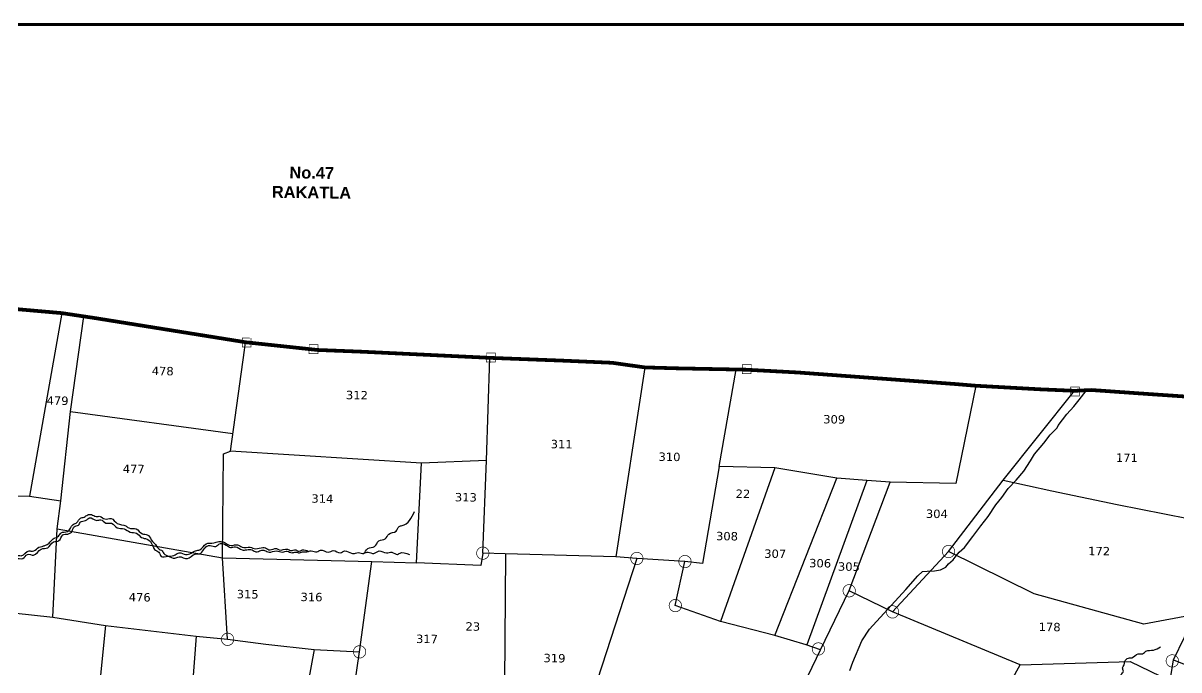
# Model space of a CAD drawing. Header units: inches. Extents: x 734614 to 757648, y 1633794 to 1657822.
# Drawn here: x 739425 to 741906, y 1637922 to 1639309 of the extents above; entities that cross this region are included whole.
import ezdxf
from ezdxf.enums import TextEntityAlignment as Align

# ---------------------------------------------------------------- set-up
doc = ezdxf.new("R2010")
doc.units = ezdxf.units.IN
doc.header["$MEASUREMENT"] = 0
doc.linetypes.add('ACAD_ISO02W100', pattern=[15, 12, -3])
for name, color, linetype in [('CART TRACK', 19, 'Continuous'), ('PLOT', 7, 'Continuous'), ('PLOT NO', 7, 'Continuous'), ('TANKS-STREAM', 4, 'Continuous'), ('VILLAGE BOUNDRY', 5, 'Continuous'), ('VILLAGE STONES', 240, 'Continuous')]:
    doc.layers.add(name, color=color, linetype=linetype)
doc.styles.get("Standard").update_dxf_attribs({"font": 'verdana.ttf'})

msp = doc.modelspace()

# ---------------------------------------------------------------- hatches: boundary and pattern name
at = {"layer": 'VILLAGE STONES'}
h = msp.add_hatch(color=256, dxfattribs=at)
edge = h.paths.add_edge_path(flags=16)
edge.add_arc((740412.1, 1638171.9), 12.6, -0.753, 359.247)
edge = h.paths.add_edge_path()
edge.add_arc((740412.1, 1638171.9), 14.1, -0.753, 359.247)
h = msp.add_hatch(color=256, dxfattribs=at)
edge = h.paths.add_edge_path(flags=16)
edge.add_arc((741412, 1638175.4), 12.6, -0.753, 359.247)
edge = h.paths.add_edge_path()
edge.add_arc((741412, 1638175.4), 14.1, -0.753, 359.247)
h = msp.add_hatch(color=256, dxfattribs=at)
edge = h.paths.add_edge_path(flags=16)
edge.add_arc((740742.8, 1638160.6), 12.6, -0.753, 359.247)
edge = h.paths.add_edge_path()
edge.add_arc((740742.8, 1638160.6), 14.1, -0.753, 359.247)
h = msp.add_hatch(color=256, dxfattribs=at)
edge = h.paths.add_edge_path(flags=16)
edge.add_arc((740846.1, 1638153.9), 12.6, -0.753, 359.247)
edge = h.paths.add_edge_path()
edge.add_arc((740846.1, 1638153.9), 14.1, -0.753, 359.247)
h = msp.add_hatch(color=256, dxfattribs=at)
edge = h.paths.add_edge_path(flags=16)
edge.add_arc((741198.7, 1638091.3), 12.6, -0.753, 359.247)
edge = h.paths.add_edge_path()
edge.add_arc((741198.7, 1638091.3), 14.1, -0.753, 359.247)
h = msp.add_hatch(color=256, dxfattribs=at)
edge = h.paths.add_edge_path(flags=16)
edge.add_arc((740825.4, 1638059.5), 12.6, -0.753, 359.247)
edge = h.paths.add_edge_path()
edge.add_arc((740825.4, 1638059.5), 14.1, -0.753, 359.247)
h = msp.add_hatch(color=256, dxfattribs=at)
edge = h.paths.add_edge_path(flags=16)
edge.add_arc((741291.8, 1638046), 12.6, -0.753, 359.247)
edge = h.paths.add_edge_path()
edge.add_arc((741291.8, 1638046), 14.1, -0.753, 359.247)
h = msp.add_hatch(color=256, dxfattribs=at)
edge = h.paths.add_edge_path(flags=16)
edge.add_arc((739864.2, 1637987.2), 12.6, -0.753, 359.247)
edge = h.paths.add_edge_path()
edge.add_arc((739864.2, 1637987.2), 14.1, -0.753, 359.247)
h = msp.add_hatch(color=256, dxfattribs=at)
edge = h.paths.add_edge_path(flags=16)
edge.add_arc((740147.6, 1637960.3), 12.6, -0.753, 359.247)
edge = h.paths.add_edge_path()
edge.add_arc((740147.6, 1637960.3), 14.1, -0.753, 359.247)
h = msp.add_hatch(color=256, dxfattribs=at)
edge = h.paths.add_edge_path(flags=16)
edge.add_arc((741132.5, 1637966.5), 12.6, -0.753, 359.247)
edge = h.paths.add_edge_path()
edge.add_arc((741132.5, 1637966.5), 14.1, -0.753, 359.247)
h = msp.add_hatch(color=256, dxfattribs=at)
edge = h.paths.add_edge_path(flags=16)
edge.add_arc((741892.3, 1637940.9), 12.6, -0.753, 359.247)
edge = h.paths.add_edge_path()
edge.add_arc((741892.3, 1637940.9), 14.1, -0.753, 359.247)

# ---------------------------------------------------------------- linework, layer by layer
at = {"layer": 'CART TRACK'}
msp.add_lwpolyline([(741199.8, 1637920.4), (741206.3, 1637938.2), (741226.1, 1637984.1), (741242.3, 1638009.1), (741320.3, 1638093.7), (741345.8, 1638123.4), (741355.9, 1638132.8), (741366.3, 1638133.6), (741381.9, 1638133.7), (741394.5, 1638136), (741405.8, 1638141.9), (741412.2, 1638149), (741421.9, 1638157.5), (741428.2, 1638166.4), (741435, 1638174.1), (741446, 1638184.4), (741463.8, 1638207.9), (741481.1, 1638230.7), (741497.2, 1638250.5), (741513.6, 1638275.3), (741526.4, 1638291.2), (741539.9, 1638310.5), (741557, 1638328.6), (741573.8, 1638348.1), (741587.9, 1638370), (741596.8, 1638384.4), (741616.6, 1638408), (741630, 1638425.4), (741645.5, 1638440.8), (741647.4, 1638445.6), (741665.6, 1638469.7), (741680.7, 1638486.7), (741692.2, 1638500.9), (741707.2, 1638520.1)], dxfattribs=at)
at = {"layer": 'PLOT', "color": 5, "const_width": 5.82}
msp.add_lwpolyline([(734616.5, 1639305.7), (745691.2, 1639305.7), (745691.2, 1633796.6), (734616.5, 1633799.2)], close=True, dxfattribs=at)
at = {"layer": 'PLOT'}
for points in [[(739508.6, 1638686.7), (739438.6, 1638293.8), (739506.4, 1638284.3)], [(739489, 1638034.8), (739498.3, 1638224.3), (739506.4, 1638284.3), (739526.8, 1638475.8), (739555.3, 1638679.7)], [(739245.9, 1638061.3), (739489, 1638034.8), (739602.2, 1638017), (739797, 1637994), (739864.2, 1637987.2), (739946.1, 1637976.9), (740050.1, 1637965.3), (740147.6, 1637960.3), (740174.2, 1638154), (740270.1, 1638150.9), (740280.4, 1638364.7), (739870.2, 1638390.7), (739900.6, 1638607.5), (739902.4, 1638624.2)], [(740919.7, 1638357.7), (740883.5, 1638150.1), (740846.1, 1638153.9), (740742.8, 1638160.6), (740698, 1638164), (740460.3, 1638170.2), (740412.1, 1638171.9), (740420.2, 1638370.8), (740427.5, 1638590.8)], [(740759.9, 1638570.3), (740698, 1638164)], [(741470.2, 1638531), (741427.8, 1638321.4), (741286.6, 1638324.5), (741236.5, 1638327.5), (741171.8, 1638333.1), (741039.3, 1638355), (740919.7, 1638357.7), (740956.3, 1638565.8)], [(740005.5, 1637537), (740058.1, 1637779.2), (740152.4, 1637763.7), (740463.1, 1637710), (740592.3, 1637698.7), (740650.4, 1637687.6), (740847, 1637639.4), (740969.9, 1637610.1), (741124.4, 1637554.8), (741346.6, 1637481.3), (741400.1, 1637619.7), (741454.4, 1637732.2), (741469.4, 1637758.1), (741565.4, 1637932.2), (741801.9, 1637939.3), (741887.6, 1637897.8), (741895, 1637942.9), (741942.3, 1638040.7), (741831.1, 1638019.9), (741595.6, 1638084.4), (741412, 1638175.4), (741529.1, 1638328.5), (741682.7, 1638520.1)], [(741529.1, 1638328.5), (741633.8, 1638305.6), (741774.3, 1638276.2), (741977.1, 1638235.9), (742007, 1638502)], [(739526.8, 1638475.8), (739875.5, 1638428.6)], [(739864.2, 1637987.2), (739853.4, 1638162.1), (739855.3, 1638384.7), (739870.2, 1638390.7)], [(740420.2, 1638370.8), (740280.4, 1638364.7)], [(741039.3, 1638355), (740922.2, 1638025.6)], [(741039.4, 1637995.4), (741171.8, 1638333.1)], [(741236.5, 1638327.5), (741107.9, 1637975.1)], [(741137.2, 1637964.8), (741198.8, 1638091.5), (741286.6, 1638324.5)], [(739240.9, 1638298.5), (739438.6, 1638293.8)], [(739498.3, 1638224.3), (739853.4, 1638162.1), (740174.2, 1638154)], [(740412.1, 1638171.9), (740407.8, 1638145.8), (740270.1, 1638150.9)], [(740463.1, 1637710), (740458.5, 1637802.8), (740461.3, 1638170.1)], [(740742.8, 1638160.6), (740592.3, 1637698.7)], [(741291.8, 1638046), (741412, 1638175.4)], [(740650.4, 1637687.6), (740682.5, 1637775.3), (741003.1, 1637686.5), (741137.2, 1637964.8), (741106.6, 1637975.6), (741039.4, 1637995.4), (740922.2, 1638025.6), (740825.4, 1638059.5), (740846.1, 1638153.9)], [(741895, 1637942.9), (742243.2, 1637803.3), (742403.7, 1637783.9), (742409.6, 1637977.7), (742425, 1637997), (742434.7, 1638154)], [(741565.4, 1637932.2), (741291.8, 1638046), (741198.7, 1638091.3)], [(739602.2, 1638017), (739563.4, 1637631.2)], [(739797, 1637994), (739764.6, 1637570.5)], [(740050.1, 1637965.3), (739971.9, 1637541)], [(740458.5, 1637802.8), (740129.8, 1637837.7), (740147.6, 1637960.3)]]:
    msp.add_lwpolyline(points, dxfattribs=at)
at = {"layer": 'TANKS-STREAM'}
for points in [[(737678, 1638468.2), (737674.1, 1638470.4), (737670.8, 1638473), (737669.3, 1638474.6), (737664.2, 1638474.5), (737665, 1638475.8), (737669.8, 1638478.1), (737673.3, 1638479.5), (737680.4, 1638476), (737685.7, 1638474.6), (737691.3, 1638477.3), (737694.2, 1638478.2), (737700.4, 1638477.4), (737703.7, 1638474.2), (737709.7, 1638472.5), (737715.1, 1638474.4), (737721.2, 1638475.9), (737728.7, 1638473), (737737.2, 1638471.2), (737743.2, 1638471.3), (737748.8, 1638473.6), (737756.1, 1638471.9), (737760.2, 1638469.1), (737768.9, 1638470.3), (737770.5, 1638472.3), (737778.4, 1638472), (737785.1, 1638468.9), (737792.5, 1638469.7), (737795.2, 1638470.1), (737799.8, 1638470.2), (737813, 1638461.1), (737826.6, 1638462.7), (737835.4, 1638457.3), (737841.5, 1638456.4), (737848.3, 1638451.4), (737858.2, 1638452.8), (737867.9, 1638447.7), (737875.9, 1638448.3), (737888.1, 1638446.7), (737897.6, 1638440.8), (737910, 1638439.8), (737917.2, 1638435.2), (737925.6, 1638437.3), (737939, 1638436.6), (737949.9, 1638443.5), (737962.8, 1638443.8), (737975.6, 1638452), (737986.5, 1638452), (738002.8, 1638461.2), (738008.8, 1638461.5), (738016.9, 1638465.4), (738027.6, 1638469.3), (738036, 1638466.8), (738048.8, 1638471.2), (738055.2, 1638471.1), (738060.4, 1638467.6), (738077.7, 1638469.4), (738087, 1638463.5), (738101.2, 1638463.9), (738113.7, 1638456.9), (738125.7, 1638459), (738140.8, 1638452.1), (738161.1, 1638455), (738177.6, 1638448.6), (738202.1, 1638454.4), (738218.2, 1638448.1), (738235.8, 1638449.9), (738243.3, 1638447.9), (738250.4, 1638441.9), (738275.1, 1638442.1), (738290, 1638435), (738310.4, 1638435.4), (738324, 1638430), (738339, 1638431.8), (738357, 1638421.5), (738369, 1638420.1), (738384.2, 1638408.7), (738393.5, 1638407.4), (738403.9, 1638396.5), (738416.2, 1638394.7), (738427.2, 1638383.8), (738446.7, 1638379.3), (738458.9, 1638366.7), (738480.4, 1638359.8), (738492.9, 1638345.2), (738495.3, 1638343.5), (738509.5, 1638339.6), (738521, 1638326), (738535.7, 1638319.3), (738551.2, 1638300.8), (738565.3, 1638294.3), (738579, 1638276.5), (738591.5, 1638269.1), (738598.5, 1638259.7), (738606.6, 1638256.3), (738615.9, 1638246.9), (738628.4, 1638245.1), (738638.2, 1638237.9), (738649.9, 1638238.2), (738663.4, 1638231.6), (738678.2, 1638233.5), (738691.4, 1638227), (738708.6, 1638232.8), (738722.1, 1638225.1), (738738.6, 1638228.3), (738759.6, 1638220.4), (738774.5, 1638226.1), (738790.1, 1638222.6), (738803.4, 1638228.9), (738827.1, 1638226.2), (738837.2, 1638230.7), (738855.8, 1638230.1), (738872.5, 1638236.7), (738883, 1638234.7), (738902.5, 1638242.8), (738908.4, 1638242.5), (738924.5, 1638251.4), (738930.5, 1638252.1), (738936.2, 1638259.8), (738945.2, 1638266.3), (738946.4, 1638270.1), (738951, 1638274.1), (738960.8, 1638284.8), (738966, 1638293.9), (738968.9, 1638301.6), (738971.9, 1638305.3), (738972, 1638309.4), (738982, 1638317.6), (738984.2, 1638324.1), (738993.5, 1638334.8), (739000.3, 1638337.3), (739007, 1638346.9), (739016.7, 1638349.2), (739020.6, 1638354.6), (739029.2, 1638356.2), (739038.4, 1638363.1), (739045.3, 1638364.2), (739050.5, 1638364.7), (739055.6, 1638364), (739057.6, 1638362.3), (739062.5, 1638358.3), (739069, 1638358.1), (739074.7, 1638359.2), (739078.5, 1638355.9), (739082.7, 1638352.9), (739091.9, 1638353), (739096.2, 1638351.4), (739100.1, 1638346.2), (739109.1, 1638345.1), (739114.2, 1638341.7), (739118.4, 1638335.1), (739133.6, 1638329.8), (739138.9, 1638320.6), (739144.1, 1638315.1), (739158.4, 1638310), (739167.1, 1638297.7), (739176.4, 1638294.2), (739188.2, 1638282.9), (739193.7, 1638273.5), (739198.9, 1638270.6), (739202.6, 1638253.2), (739206.3, 1638244.3), (739206.2, 1638229), (739211.6, 1638218.4), (739211.9, 1638192.3), (739224.8, 1638174.1), (739252.9, 1638172.8), (739271.1, 1638172.2), (739308.6, 1638153.6), (739322.8, 1638153.6), (739336.2, 1638146.1), (739348.3, 1638147.4), (739361.1, 1638142.6), (739376.5, 1638147.8), (739387.4, 1638147.1), (739393.4, 1638150.5), (739401.3, 1638150.6), (739409.2, 1638159.4), (739424.8, 1638160.6), (739434.6, 1638169.2), (739447.8, 1638167.7), (739464, 1638180.8), (739478.3, 1638183.6), (739490.3, 1638196), (739502.2, 1638198.9), (739510.7, 1638210.9), (739521.2, 1638213), (739530.6, 1638219.7), (739534.8, 1638228.5), (739544.2, 1638232.1), (739548.7, 1638238.9), (739559.5, 1638241.9), (739568.1, 1638247.9), (739583.2, 1638242.2), (739592, 1638243.5), (739602.8, 1638236.5), (739615.3, 1638235.9), (739627.5, 1638226.3), (739642, 1638224.4), (739655.1, 1638217.2), (739668.8, 1638214.8), (739679.3, 1638205.7), (739691.3, 1638202.1), (739703.2, 1638188.4), (739707.5, 1638179.9), (739716.9, 1638174), (739721.7, 1638165), (739736.6, 1638165.2), (739750.7, 1638161.1), (739760, 1638164.1), (739777.9, 1638160.3), (739794.4, 1638170.1), (739804.1, 1638170.7), (739812.7, 1638179.4), (739819.9, 1638187), (739826.7, 1638188.7), (739839, 1638186.2), (739845.4, 1638191.4), (739861.4, 1638189.2), (739870.3, 1638183.9), (739880.9, 1638185.6), (739895.6, 1638178.8), (739905.3, 1638179.2), (739917.2, 1638179.2), (739925.2, 1638174.5), (739935.8, 1638177.8), (739943.8, 1638177.8), (739953.3, 1638174), (739968.5, 1638177), (739982.1, 1638174.2), (739992.2, 1638176.4), (740002.7, 1638172.7), (740010.5, 1638174.4), (740016.5, 1638172.9), (740025.1, 1638174.6), (740032.8, 1638174.7), (740039.3, 1638176.3), (740043.9, 1638177), (740056, 1638174.5), (740063.6, 1638178.7), (740080.3, 1638174), (740091.2, 1638177.5), (740106.3, 1638172.9), (740115.9, 1638176.6), (740130.4, 1638171.7), (740139.1, 1638171.9), (740144.8, 1638173.3), (740156.1, 1638171.3), (740165.2, 1638181.9), (740179.9, 1638186.2), (740188.9, 1638198.2), (740202.7, 1638202.5), (740210.2, 1638213), (740226, 1638219.1), (740232.4, 1638229.2), (740238.8, 1638231), (740265.7, 1638261.3)], [(739375.5, 1638154.9), (739392.6, 1638158.9), (739407.2, 1638163.7), (739415.1, 1638167.1), (739421.3, 1638166.5), (739438.2, 1638177.2), (739445.6, 1638175.9), (739456.3, 1638182.8), (739469.1, 1638187.3), (739475.1, 1638189.6), (739482.8, 1638195.3), (739488, 1638201.5), (739496.7, 1638205.8), (739501.2, 1638208.4), (739507, 1638215.7), (739520.4, 1638218.1), (739532.6, 1638233.5), (739540.8, 1638237.8), (739548.3, 1638246.9), (739556.3, 1638249.3), (739563.9, 1638254.1), (739571.7, 1638254.6), (739581.8, 1638250.7), (739590.5, 1638250.8), (739600.5, 1638245.2), (739614.1, 1638246.2), (739627.5, 1638235.4), (739645.5, 1638230.6), (739652, 1638225.9), (739667.8, 1638224.4), (739681.3, 1638213.1), (739691.8, 1638211.5), (739700.4, 1638200.8), (739711.9, 1638186.9), (739717.1, 1638180.5), (739722.2, 1638178.2), (739727.3, 1638171.3), (739751.7, 1638168.2), (739760.6, 1638172.8), (739774.2, 1638168.8), (739785.7, 1638172), (739795.6, 1638177.2), (739804.6, 1638179.3), (739818.4, 1638192), (739834.7, 1638194), (739845.2, 1638196.7), (739854.8, 1638195.9), (739871.9, 1638188.3), (739885.4, 1638190), (739895.3, 1638184.6), (739912.7, 1638184.7), (739924.5, 1638181.4), (739939.9, 1638184.1), (739945.6, 1638183), (739955.4, 1638178.9), (739969, 1638182), (739975.1, 1638178.9), (739992.5, 1638180.6), (739999.9, 1638177.4), (740010.4, 1638179), (740016, 1638176.3), (740025, 1638178.8), (740037.6, 1638175.8)], [(740156.9, 1638171.6), (740166.1, 1638173.8), (740177.9, 1638171.4), (740189.5, 1638176.7), (740205.4, 1638172.3), (740216.8, 1638174), (740229, 1638169.3), (740232.9, 1638171.4), (740254.6, 1638169.1)], [(741795, 1637506.7), (741786.6, 1637507), (741782.2, 1637507.6), (741778.6, 1637511.9), (741775, 1637513.5), (741766.4, 1637513.2), (741763.3, 1637517.5), (741761.4, 1637521.5), (741758.8, 1637523.9), (741755.6, 1637534.7), (741754.4, 1637541.7), (741752.4, 1637547.1), (741746.5, 1637552.4), (741744.8, 1637560.2), (741736.6, 1637567.9), (741732.2, 1637578.6), (741730.4, 1637587.5), (741725.7, 1637591.5), (741724.5, 1637602.2), (741717.6, 1637608), (741716.1, 1637617.7), (741706.4, 1637623.3), (741702.6, 1637636.6), (741704.2, 1637642.4), (741705.1, 1637645.2), (741704, 1637657.8), (741706, 1637662.5), (741708, 1637670.7), (741709.3, 1637682.6), (741717.1, 1637697.9), (741716.7, 1637713.7), (741723.8, 1637723.1), (741726.3, 1637745.7), (741733.3, 1637758.6), (741735.9, 1637782.7), (741743.7, 1637797.5), (741745.1, 1637807.8), (741752.2, 1637820.3), (741753.2, 1637834.4), (741759, 1637841.7), (741762.9, 1637859.7), (741770.6, 1637871), (741772.2, 1637887.6), (741780.2, 1637898.6), (741782.7, 1637911.4), (741787.3, 1637918.6), (741785.7, 1637925.8), (741788.9, 1637932.3), (741789.9, 1637939), (741798.5, 1637946.9), (741805.3, 1637947.6), (741819.3, 1637955.9), (741828.7, 1637956.3), (741835.8, 1637961.4), (741851.8, 1637964), (741867.2, 1637971.3)]]:
    msp.add_spline(points, degree=3, dxfattribs=at)
at = {"layer": 'VILLAGE BOUNDRY', "linetype": 'ACAD_ISO02W100', "ltscale": 2, "const_width": 8}
msp.add_lwpolyline([(739413, 1638695.1), (739508.6, 1638686.7), (739578.8, 1638676.2), (739716, 1638654.2), (739903.3, 1638624.2), (740057.1, 1638607.7), (740151.9, 1638604), (740427.5, 1638590.8), (740583.9, 1638584.8), (740689.8, 1638580.2), (740759.9, 1638570.3), (740829.4, 1638568.3), (740976.8, 1638565.4), (741088.6, 1638559.4), (741423, 1638534.9), (741470.2, 1638531), (741608.5, 1638523.3), (741682.7, 1638520.1), (741718.8, 1638521.8), (741844.2, 1638513), (742007, 1638502)], dxfattribs=at)
at = {"layer": 'VILLAGE STONES', "const_width": 1.35}
for points in [[(739895.9, 1638633.3), (739914.8, 1638633), (739914.6, 1638613.8), (739895.7, 1638614)], [(740039.4, 1638619.2), (740058.3, 1638619), (740058, 1638599.7), (740039.1, 1638600)], [(740420.1, 1638601.2), (740439, 1638600.9), (740438.8, 1638581.7), (740419.8, 1638582)], [(740969.4, 1638576.3), (740988.3, 1638576), (740988, 1638556.8), (740969.1, 1638557.1)], [(741674, 1638528.5), (741693, 1638528.2), (741692.7, 1638509), (741673.8, 1638509.2)]]:
    msp.add_lwpolyline(points, close=True, dxfattribs=at)

# ---------------------------------------------------------------- texts
at = {"layer": 'PLOT NO'}
for s, p in [('478', (739724.9, 1638562.5)), ('479', (739499.2, 1638499)), ('312', (740141.9, 1638510.9)), ('309', (741166.5, 1638459)), ('311', (740581.4, 1638405.7)), ('310', (740812.9, 1638378.6)), ('171', (741794.8, 1638376.5)), ('477', (739662.7, 1638352.6)), ('22', (740970.7, 1638299.2)), ('314', (740067.7, 1638288.9)), ('313', (740375.8, 1638291.8)), ('304', (741386.9, 1638256.3)), ('308', (740936.4, 1638208.4)), ('172', (741735.3, 1638176.4)), ('307', (741039.9, 1638170.7)), ('306', (741136.3, 1638150.4)), ('305', (741198.1, 1638143.1)), ('476', (739675.6, 1638077.4)), ('315', (739907.3, 1638083.9)), ('316', (740044.4, 1638077.9)), ('23', (740390.7, 1638014.7)), ('178', (741629, 1638013.6)), ('317', (740292.3, 1637988)), ('319', (740566, 1637946.8))]:
    msp.add_text(s, height=18, rotation=359.247, dxfattribs=at).set_placement(p, align=Align.MIDDLE_CENTER)
at = {"layer": 'VILLAGE STONES', "insert": (740045.1, 1639000.4), "char_height": 25.231, "width": 246.205, "attachment_point": 2, "rotation": 359.247}
msp.add_mtext('\\A1;{\\fArial|b1|i0|c0|p34;No.47\\PRAKATLA }', dxfattribs=at)

doc.saveas('drawing.dxf')
